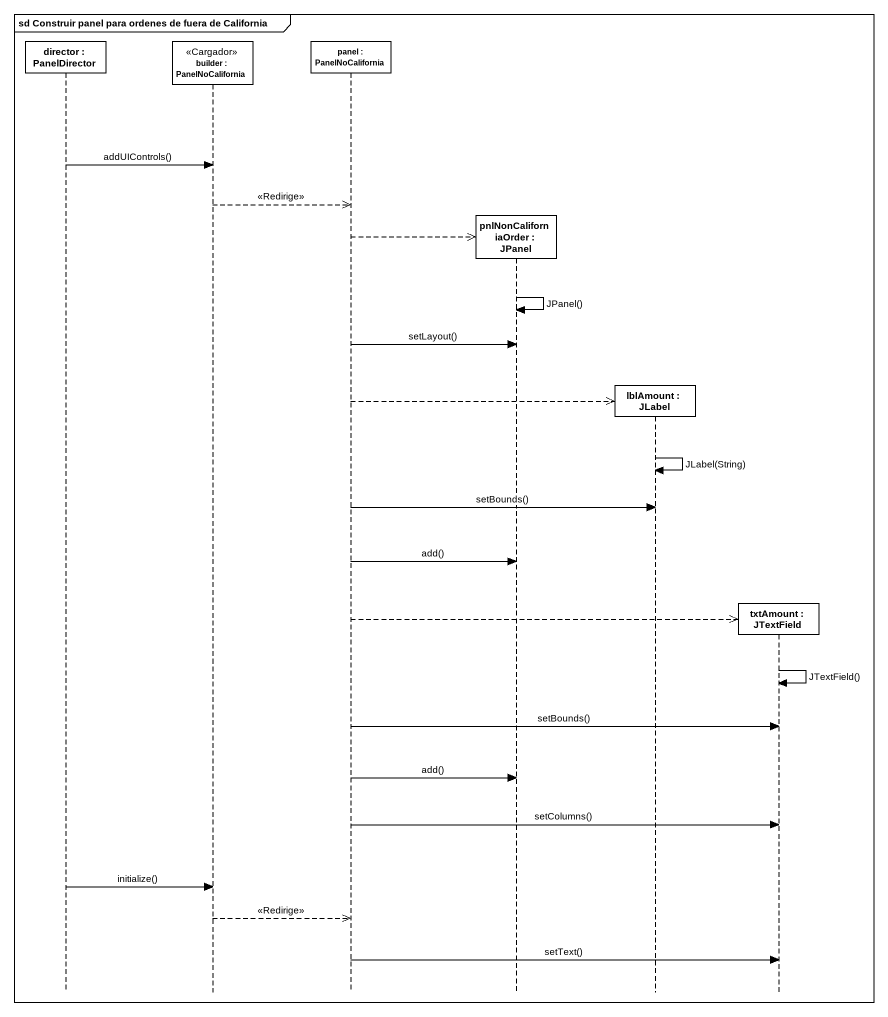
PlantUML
@startuml
mainframe sd Construir panel para ordenes de fuera de California
hide footbox
participant "director : PanelDirector" as director
participant "builder : PanelNoCalifornia" as builder <<Cargador>>
participant "panel : PanelNoCalifornia" as panel
participant "pnlNonCaliforniaOrder : JPanel" as pnlNonCaliforniaOrder
participant "lblAmount : JLabel" as lblAmount
participant "txtAmount : JTextField" as txtAmount

director -> builder : addUIControls()
builder -->> panel : <<Redirige>>
panel -->> pnlNonCaliforniaOrder **
pnlNonCaliforniaOrder -> pnlNonCaliforniaOrder : JPanel()
panel -> pnlNonCaliforniaOrder : setLayout()
panel -->> lblAmount **
lblAmount -> lblAmount : JLabel(String)
panel -> lblAmount : setBounds()
panel -> pnlNonCaliforniaOrder : add()
panel -->> txtAmount **
txtAmount -> txtAmount : JTextField()
panel -> txtAmount : setBounds()
panel -> pnlNonCaliforniaOrder : add()
panel -> txtAmount : setColumns()
director -> builder : initialize()
builder -->> panel : <<Redirige>>
panel -> txtAmount : setText()
@enduml
